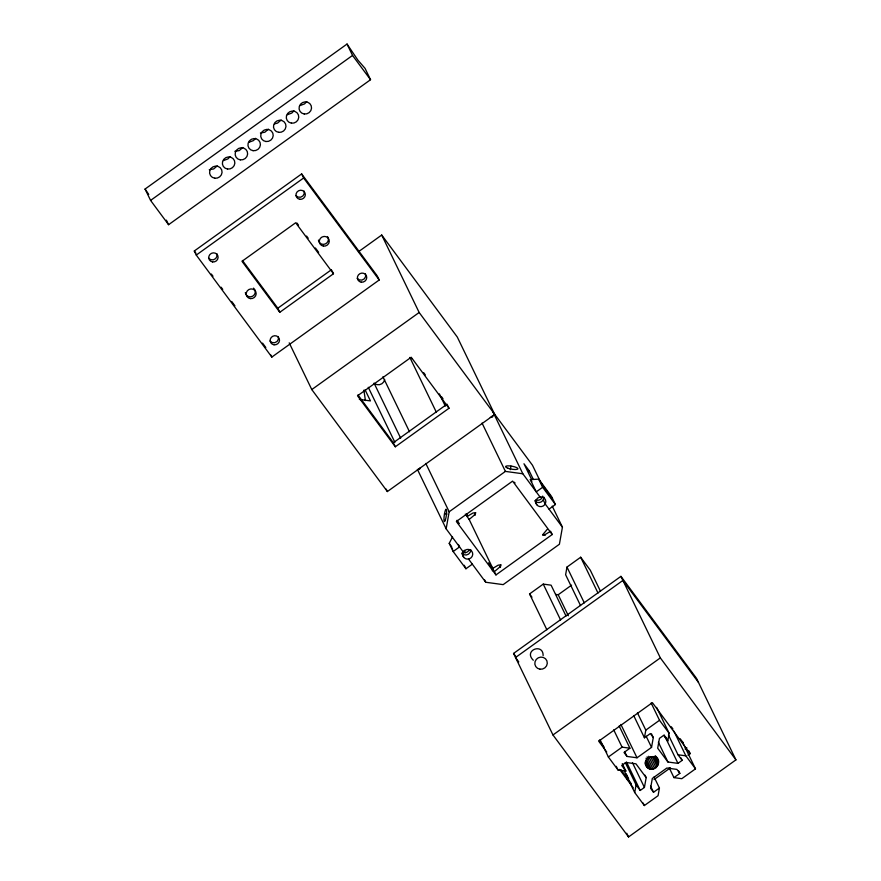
<?xml version="1.0" encoding="UTF-8"?>
<svg xmlns="http://www.w3.org/2000/svg" width="881" height="881" viewBox="0 0 881 881"><rect width="100%" height="100%" fill="white"/><g stroke="black" fill="none" stroke-linecap="round" stroke-linejoin="round"><path stroke-width="1.32" d="M658.074 760.446C655.001 752.297 641.797 758.552 646.136 766.096C651.511 774.817 663.856 763.706 656.279 756.746M466.302 514.493L467.591 516.222L472.932 513.028L475.608 512.654L474.044 515.33L469.166 519.482L492.798 568.377L492.369 570.811M494.384 571.637L488.47 562.948L492.798 568.377L498.15 565.184L500.826 564.82L499.263 567.485L494.384 571.637L495.959 574.919L552.2 534.536L550.614 531.265L545.273 534.459L542.597 534.822L547.2 529.404M463.373 552.079L446.149 528.831L449.167 511.784L425.809 463.45M475.134 515.308L475.608 512.654M510.319 469.705L510.958 466.06M500.353 567.463L500.826 564.82M552.244 506.135L562.43 527.201L559.402 544.249L503.161 584.632L485.739 582.253L468.505 559.006M600.479 591.25L590.325 570.249L580.678 557.233L566.979 567.078L565.624 574.742L580.546 605.621M654.054 776.921L659.428 788.043L658.074 795.708L644.363 805.553L634.716 792.537L636.082 784.861L625.334 762.627M619.167 725.977L629.915 748.211L624.023 752.451L626.975 756.427L637.018 757.792L651.544 747.374L653.284 737.54L650.332 733.565L644.44 737.793L645.795 730.118L637.437 712.828M636.082 784.861L640.234 790.455L644.429 787.449L646.169 777.615L644.98 775.148M680.958 757.891L682.158 760.358L677.963 763.375L667.919 761.999L657.7 748.211L659.44 738.377L663.635 735.371L667.787 740.965L669.153 733.3L656.609 707.355M543.125 655.552C543.247 642.667 523.105 650.288 533.302 660.243M528.71 472.04L529.118 470.696L523.986 463.758L531.761 479.848M472.326 564.17L465.939 568.752L453.164 551.517L449.222 543.357L452.537 536.859M217.288 165.848L213.687 168.954L209.271 169.681M230.073 156.664L227.893 158.932L223.455 160.584M242.848 147.49L239.247 150.596L234.842 151.323M255.633 138.317L253.453 140.586L249.015 142.237M268.408 129.144L264.818 132.249L260.402 132.976M281.193 119.959L277.592 123.076L274.575 123.88M293.979 110.786L291.798 113.054L287.36 114.706M306.753 101.612L304.573 103.881L300.135 105.533M145.079 189.03L347.037 44.05L358.005 60.282L365.031 68.333L370.538 79.719L168.579 224.699L150.585 200.416L145.079 189.03L148.746 194.437M150.585 200.416L352.532 55.437L347.037 44.05M194.294 250.997L301.654 173.92L377.244 275.907L379.215 279.982L271.844 357.069L196.265 255.072L194.294 250.997L195.912 253.199M196.265 255.072L303.626 177.995L301.654 173.92M331.994 270.698L333.47 273.76L279.795 312.292L277.823 308.218L331.498 269.685M358.468 251.735L381.715 235.04L457.294 337.038L494.737 414.477L387.376 491.554L311.786 389.567L289.199 342.852M311.786 389.567L419.158 312.491L381.715 235.04M447.526 405.194L449.002 408.255L395.316 446.788L393.344 442.714L447.03 404.17M449.167 511.784L505.408 471.401L522.84 473.78L540.064 497.027M453.164 551.517L459.552 546.925L458.373 544.48M538.687 479.132L542.63 487.281L536.243 491.873L530.329 479.638L538.687 479.132L551.473 496.366L555.415 504.527L549.017 509.108M546.87 629.761L529.558 593.937L543.258 584.103L551.099 585.171L566.031 616.05M555.691 594.411L558.202 594.752L571.604 585.127M513.557 653.438L620.929 576.361L696.508 678.348L735.921 759.874L628.549 836.95L552.971 734.963L513.557 653.438L516.002 656.73M552.971 734.963L660.332 657.887L620.929 576.361M622.283 763.651L625.862 771.062L618.022 769.994L608.375 756.988L622.074 747.143L629.915 748.211M645.795 730.118L659.506 720.284L651.136 702.983M654.032 779.597L670.463 767.803M687.995 755.215L690.175 753.64L688.7 750.59M669.175 767.736L673.954 777.615L679.846 773.386L676.894 769.399L666.851 768.034L652.325 778.452L650.585 788.286L653.537 792.272L659.428 788.043M682.357 741.67L695.494 768.849L681.795 778.683L673.954 777.615M685.099 748.993L686.916 747.903M359.349 399.401L370.438 400.91L365.119 389.898M444.498 513.766L446.986 514.108M542.597 534.822L545.306 535.196M668.459 734.996L678.007 754.764L685.847 755.832L695.494 768.849M514.394 482.226L515.044 482.975M626.986 778.595L627.635 779.344M457.228 521.431L459.122 523.644L457.041 520.286M352.532 55.437L370.538 79.719M698.479 682.423L622.889 580.436L515.528 657.512L518.777 661.906M419.158 312.491L532.476 465.245L542.663 486.312M541 482.865L552.002 498.503L542.101 485.145M542.63 487.281L555.415 504.527M530.329 479.638L531.86 481.698M660.332 657.887L735.921 759.874M303.626 177.995L379.215 279.982M562.43 527.201L545.196 503.954L543.225 499.879M552.2 534.536L512.61 481.114L456.369 521.497L495.959 574.919M423.706 372.707L425.314 374.877M441.403 396.582L443.011 398.752M449.002 408.255L411.207 357.257L357.521 395.8L395.316 446.788M671.322 726.781L672.93 728.95M680.165 738.718L683.381 743.057M296.93 223.025L298.538 225.195M306.577 236.053L308.185 238.222M315.42 247.979L318.636 252.318M690.175 753.64L652.392 702.653L598.706 741.185L606.745 752.044M333.47 273.76L295.675 222.761L242 261.305L279.795 312.292M659.506 720.284L669.153 733.3M678.007 754.764L682.158 760.358M529.558 593.937L531.97 597.197M646.169 777.615L635.95 763.827L625.906 762.461L621.711 765.468L625.862 771.062M357.961 394.974L393.344 442.714M599.146 740.37L603.97 746.879M620.863 769.664L631.314 783.771M242.44 260.479L277.823 308.218M619.607 769.399L633.285 787.845M449.222 543.357L451.612 546.594M211.352 274.035L212.982 276.227M221.109 287.195L222.739 289.386M231.67 301.445L234.93 305.828M262.56 343.116L265.809 347.499M469.166 519.482L465.333 514.141M626.699 778.485L627.074 779.145M673.91 731.131L685.847 755.832M580.678 557.233L598.001 593.056M665.992 737.265L667.787 740.965M664.23 734.963L677.963 763.375M678.656 770.908L679.846 773.386M529.118 470.696L533.302 479.352M658.371 742.243L667.919 761.999M651.488 733.84L653.284 737.54M492.886 411.823L522.84 473.78M535.274 501.652L536.749 504.714A5.044 4.834 -25.8 0 0 544.678 504.769L545.383 503.668A5.044 4.834 -25.8 0 0 540.394 496.939L539.117 497.258A5.044 4.834 -25.8 0 0 536.749 504.714M566.979 567.078L584.301 602.89M646.169 736.252L651.544 747.374M655.475 755.821L658.459 761.999M654.847 756.184L658.437 763.596M653.823 756.504L657.997 765.16M633.692 715.559L644.44 737.793M652.414 756.691L657.193 766.569M650.674 756.647L656.048 767.758M648.669 756.294L654.638 768.65M647.095 756.823L653.063 769.168M646.048 758.189L651.422 769.3M645.63 760.38L649.815 769.025M482.05 423.078L505.408 471.401M645.344 762.197L648.339 768.375M645.288 763.673L647.083 767.373M558.202 594.752L568.355 615.753M620.896 724.446L637.018 757.792M650.552 786.094L653.537 792.272M632.481 762.748L644.429 787.449M624.585 751.493L626.975 756.427M543.258 584.103L560.569 619.927M613.716 729.853L622.074 747.143M626.501 762.054L640.234 790.455M643.174 803.076L644.363 805.553M626.27 773.947L628.638 778.837M623.968 770.302L634.716 792.537M439.399 393.873L445.312 406.097M616.226 766.294L618.022 769.994M600.016 739.688L608.375 756.988M409.863 357.433L436.458 412.462M626.765 833.261L628.549 836.95M466.534 514.041L467.591 516.222M484.539 579.775L485.739 582.253M382.927 376.771L409.522 431.789M464.298 550.306L465.432 552.651M462.162 554.138L463.637 557.199M464.254 565.261L465.939 568.752M417.396 469.353L446.149 528.831M374.073 383.125L400.668 438.154M451.524 547.101L452.636 549.381M368.269 387.288L394.875 442.317M386.186 489.098L387.376 491.554M270.863 355.021L271.844 357.069M166.377 220.14L168.579 224.699M363.908 390.14L365.406 400.58M411.68 358.622A6.299 6.035 -25.8 0 1 410.304 357.818M384.689 379.546A6.299 6.035 -25.8 0 1 374.513 383.51M492.281 415.92A6.299 1.487 10.1 0 1 490.299 417.363M420.215 467.668A6.299 1.035 -82.2 0 1 418.838 468.648M470.74 549.579A5.044 4.834 -25.8 0 1 461.666 553.125M469.199 549.799A5.044 4.834 -25.8 0 1 466.379 552.409L465.102 552.739A5.044 4.834 -25.8 0 1 462.558 552.387M543.852 497.093A5.044 4.834 -25.8 0 1 543.412 499.593L542.707 500.694A5.044 4.834 -25.8 0 1 534.778 500.639M542.696 496.091A5.044 4.834 -25.8 0 1 542.311 497.313L541.606 498.404A5.044 4.834 -25.8 0 1 535.67 499.901M327.512 236.56A5.044 4.834 -25.8 0 1 325.144 244.004A5.044 4.834 -25.8 0 1 318.437 240.095M365.472 273.892A4.724 4.526 -25.8 0 1 357.234 278.363M253.519 288.142A5.044 4.834 -25.8 0 1 252.638 296.214A5.044 4.834 -25.8 0 1 245.325 292.58M278.242 336.52A4.724 4.526 -25.8 0 1 270.004 340.991M304.066 191.034A4.724 4.526 -25.8 0 1 295.829 195.505M216.825 253.662A4.724 4.526 -25.8 0 1 208.588 258.122M463.891 551.264L463.197 552.365A5.044 4.834 -25.8 0 0 468.174 559.094L469.452 558.774A5.044 4.834 -25.8 0 0 471.82 551.319A5.044 4.834 -25.8 0 0 463.891 551.264M539.976 669.197A6.299 6.035 -25.8 0 0 546.914 660.882A6.299 6.035 -25.8 0 0 536.254 659.428A6.299 6.035 -25.8 0 0 539.976 669.197M291.446 123.153A6.299 6.035 -25.8 0 0 298.384 114.838A6.299 6.035 -25.8 0 0 287.713 113.385A6.299 6.035 -25.8 0 0 291.446 123.153M304.22 113.979A6.299 6.035 -25.8 0 0 311.169 105.665A6.299 6.035 -25.8 0 0 300.498 104.211A6.299 6.035 -25.8 0 0 304.22 113.979M214.755 178.215A6.299 6.035 -25.8 0 0 221.693 169.89A6.299 6.035 -25.8 0 0 211.022 168.436A6.299 6.035 -25.8 0 0 214.755 178.215M227.529 169.031A6.299 6.035 -25.8 0 0 234.478 160.716A6.299 6.035 -25.8 0 0 223.807 159.263A6.299 6.035 -25.8 0 0 227.529 169.031M278.66 132.337A6.299 6.035 -25.8 0 0 285.598 124.012A6.299 6.035 -25.8 0 0 274.927 122.558A6.299 6.035 -25.8 0 0 278.66 132.337M253.1 150.684A6.299 6.035 -25.8 0 0 260.038 142.37A6.299 6.035 -25.8 0 0 249.367 140.916A6.299 6.035 -25.8 0 0 253.1 150.684M240.315 159.857A6.299 6.035 -25.8 0 0 247.253 151.543A6.299 6.035 -25.8 0 0 236.582 150.089A6.299 6.035 -25.8 0 0 240.315 159.857M265.875 141.511A6.299 6.035 -25.8 0 0 272.824 133.185A6.299 6.035 -25.8 0 0 262.153 131.743A6.299 6.035 -25.8 0 0 265.875 141.511M507.952 468.24A6.299 1.487 10.1 0 0 517.907 468.912A6.299 1.487 10.1 0 0 509.394 465.895A6.299 1.487 10.1 0 0 507.952 468.24M445.434 519.823A6.299 1.035 -82.2 0 0 446.359 509.372A6.299 1.035 -82.2 0 0 444.068 517.004A6.299 1.035 -82.2 0 0 445.434 519.823M323.437 246.107A5.044 4.834 -25.8 0 0 328.987 239.456A5.044 4.834 -25.8 0 0 320.453 238.299A5.044 4.834 -25.8 0 0 323.437 246.107M361.254 282.173A4.724 4.526 -25.8 0 0 366.463 275.94A4.724 4.526 -25.8 0 0 358.457 274.85A4.724 4.526 -25.8 0 0 361.254 282.173M274.024 344.801A4.724 4.526 -25.8 0 0 279.222 338.557A4.724 4.526 -25.8 0 0 271.227 337.467A4.724 4.526 -25.8 0 0 274.024 344.801M250.325 298.593A5.044 4.834 -25.8 0 0 255.875 291.941A5.044 4.834 -25.8 0 0 247.341 290.785A5.044 4.834 -25.8 0 0 250.325 298.593M299.848 199.304A4.724 4.526 -25.8 0 0 305.046 193.071A4.724 4.526 -25.8 0 0 297.051 191.981A4.724 4.526 -25.8 0 0 299.848 199.304M212.607 261.932A4.724 4.526 -25.8 0 0 217.816 255.699A4.724 4.526 -25.8 0 0 209.81 254.609A4.724 4.526 -25.8 0 0 212.607 261.932"/></g></svg>
